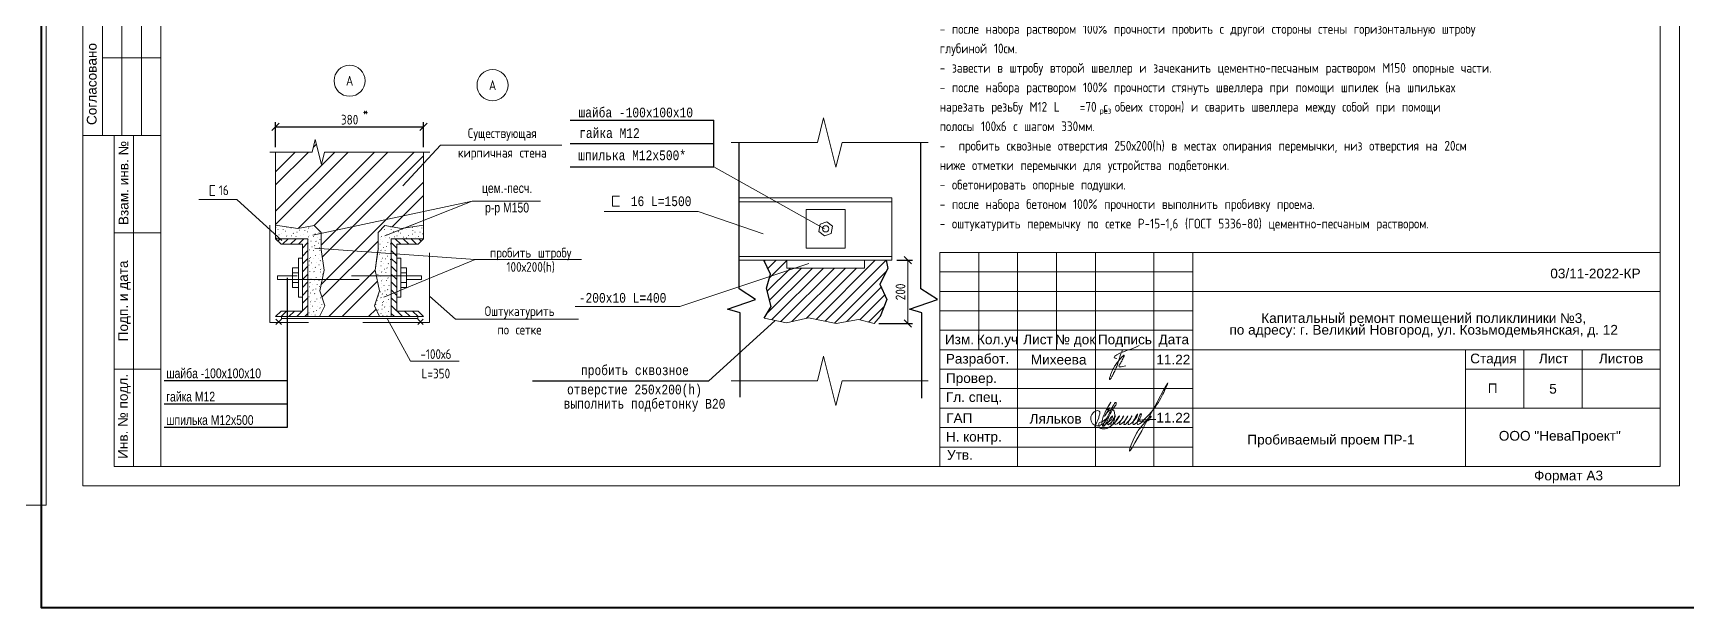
# Model space of a CAD drawing. Header units: metres. Extents: x 14591 to 15202, y 5442 to 5571.
# Drawn here: x 14807.07 to 14849.54, y 5475.38 to 5490.15 of the extents above; entities that cross this region are included whole.
import ezdxf
from ezdxf.enums import TextEntityAlignment as Align

# ---------------------------------------------------------------- set-up
doc = ezdxf.new("R2010")
doc.units = ezdxf.units.M
doc.header["$MEASUREMENT"] = 0
doc.linetypes.add('DGN Style 2', pattern=[3.4986, 2.09916, -1.39944])
doc.linetypes.add('DGN Style 3', pattern=[4.89804, 3.4986, -1.39944])
doc.layers.get('Defpoints').update_dxf_attribs({"lineweight": 0})
for name, color, linetype, lineweight in [('Level 5', 7, 'Continuous', 0), ('Level 50', 7, 'Continuous', 0), ('Level 63', 7, 'Continuous', 0), ('осевые размеры', 7, 'Continuous', 0), ('Оси', 7, 'Continuous', 0), ('Подпись', 7, 'Continuous', 0), ('ЧЕРТЕЖ', 7, 'Continuous', 0)]:
    doc.layers.add(name, color=color, linetype=linetype, lineweight=lineweight)
doc.layers.add('Tonkaya 1', color=7, linetype='Continuous', lineweight=30, true_color=0xb0b0b0)
doc.styles.add('ARIAL', font='arial.ttf')
doc.styles.add('MONOTXT', font='monotxt.shx', dxfattribs={"width": 0.8, "height": 0.5})
doc.styles.add('Style-Arial', font='arial.ttf')
doc.styles.add('Style-txt', font='txt.shx')
doc.dimstyles.new('10', dxfattribs={"dimtxt": 0.531906, "dimasz": 0.39893, "dimexe": 0.265953, "dimexo": 0.265953, "dimgap": 0.265953, "dimtad": 1, "dimdec": 0, "dimlfac": 100, "dimzin": 11, "dimdsep": 46, "dimtxsty": 'Style-Arial', "dimblk": 'TerminatorOpen', "dimcen": 0.09, "dimadec": 1, "dimazin": 3, "dimtfac": 1, "dimtdec": 0, "dimtofl": 0, "dimtmove": 0, "dimatfit": 3, "dimldrblk": 'TerminatorOpen', "dimfxl": 1, "dimfrac": 2, "dimtzin": 11, "dimarcsym": 0})
doc.dimstyles.new('100', dxfattribs={"dimtxt": 0.25, "dimasz": 0.1875, "dimexe": 0.125, "dimexo": 0.125, "dimgap": 0.0625, "dimtad": 1, "dimdec": 0, "dimlfac": 1000, "dimzin": 11, "dimdsep": 46, "dimtxsty": 'Style-txt', "dimblk": 'OBLIQUE', "dimcen": 0.09, "dimadec": 0, "dimazin": 3, "dimtfac": 1, "dimtdec": 0, "dimtmove": 0, "dimatfit": 3, "dimldrblk": 'TerminatorOpen', "dimfxl": 1, "dimfrac": 2, "dimtzin": 11, "dimlwd": 0, "dimlwe": 0, "dimarcsym": 0})

# ---------------------------------------------------------------- blocks, each defined once
blk = doc.blocks.new('*U150')
at = {"layer": 'Level 50', "color": 7, "linetype": 'Continuous', "lineweight": 0}
for p, q in [((-20.487, 14.5), (20.513, 14.5)), ((-20.487, -14.5), (-20.487, 14.5)), ((20.513, 14.5), (20.513, -14.5)), ((20.513, -14.5), (-20.487, -14.5))]:
    blk.add_line(p, q, dxfattribs=at)
at = {"layer": 'Level 50', "color": 7, "linetype": 'Continuous', "lineweight": 13}
for p, q in [((-18.487, 14), (20.013, 14)), ((-18.487, 14), (-18.487, -14)), ((19.013, 14), (19.013, 13.3)), ((20.013, 14), (20.013, -14)), ((19.013, 13.3), (20.013, 13.3)), ((-18.926, -14), (20.013, -14))]:
    blk.add_line(p, q, dxfattribs=at)
at = {"layer": 'Level 63', "color": 7, "linetype": 'Continuous', "lineweight": 13}
for p, q in [((-20.487, 1), (-18.487, 1)), ((-20.487, 1), (-20.487, -5.5)), ((-19.987, 1), (-19.987, -5.5)), ((-19.487, 1), (-19.487, -5.5)), ((-18.987, 1), (-18.987, -5.5)), ((-19.987, 0), (-18.487, 0)), ((-19.987, -1.5), (-18.487, -1.5)), ((-19.987, -3.5), (-18.487, -3.5)), ((-20.487, -5.5), (-18.487, -5.5)), ((-19.687, -5.5), (-18.487, -5.5)), ((-19.187, -14), (-19.187, -5.5)), ((-19.687, -8), (-18.487, -8)), ((1.513, -8.5), (20.013, -8.5)), ((1.513, -8.5), (1.513, -14)), ((2.513, -8.5), (2.513, -11)), ((3.513, -8.5), (3.513, -14)), ((4.513, -8.5), (4.513, -11)), ((5.513, -8.5), (5.513, -14)), ((7.013, -8.5), (7.013, -14)), ((8.013, -8.5), (8.013, -14)), ((8.013, -9.5), (20.013, -9.5)), ((1.513, -10.5), (8.013, -10.5)), ((1.513, -11), (8.013, -11)), ((8.013, -11), (20.013, -11)), ((-19.687, -11.5), (-18.487, -11.5)), ((15.013, -11.5), (20.013, -11.5)), ((8.013, -12.5), (20.013, -12.5))]:
    blk.add_line(p, q, dxfattribs=at)
at = {"layer": 'Level 63', "color": 7, "linetype": 'Continuous', "lineweight": 0}
for p, q in [((1.513, -9), (8.013, -9)), ((1.513, -9.5), (8.013, -9.5)), ((1.513, -10), (8.013, -10)), ((1.513, -11.5), (8.013, -11.5)), ((1.513, -12), (8.013, -12)), ((1.513, -12.5), (8.013, -12.5)), ((1.513, -13), (8.013, -13)), ((1.513, -13.5), (8.013, -13.5))]:
    blk.add_line(p, q, dxfattribs=at)
at = {"layer": 'Level 63', "color": 7, "linetype": 'Continuous', "lineweight": 13, "flags": 128}
for points in [[(-18.487, -14), (-19.687, -14), (-19.687, -5.5)], [(15.013, -11), (15.013, -14)], [(16.513, -11), (16.513, -12.5)], [(18.013, -11), (18.013, -12.5)]]:
    blk.add_lwpolyline(points, dxfattribs=at)
at = {"layer": 'Level 63', "color": 7, "linetype": 'Continuous', "lineweight": 0, "style": 'Style-Arial'}
for s, p in [('Согласовано', (-20.263, -4.173)), ('Взам. инв. №', (-19.445, -6.716)), ('Подп. и дата', (-19.457, -9.745)), ('Инв. № подл.', (-19.462, -12.713))]:
    blk.add_text(s, height=0.25002, rotation=90, dxfattribs=at).set_placement(p, align=Align.MIDDLE_CENTER)
for s, p in [('Изм.', (2.02, -10.735)), ('Кол.уч', (2.997, -10.735)), ('Лист', (4.036, -10.735)), ('№ док', (4.994, -10.735)), ('Подпись', (6.268, -10.735)), ('Дата', (7.524, -10.735)), ('Разработ.', (2.482, -11.231)), ('Стадия', (15.731, -11.225)), ('Лист', (17.276, -11.225)), ('Листов', (19.009, -11.225)), ('Провер.', (2.327, -11.729)), ('Гл. спец.', (2.393, -12.216)), ('ГАП', (2.014, -12.757)), ('Н. контр.', (2.388, -13.235)), ('ООО "НеваПроект"', (17.436, -13.211)), ('Утв.', (2.032, -13.702)), ('Формат А3', (17.66, -14.231))]:
    blk.add_text(s, height=0.25, dxfattribs=at).set_placement(p, align=Align.MIDDLE_CENTER)
blk = doc.blocks.new('формат_А3')
at = {"layer": 'Level 50', "color": 7, "linetype": 'Continuous', "lineweight": 13}
blk.add_blockref('*U150', (20.487, -14.5), dxfattribs=at)
blk = doc.blocks.new('*U260')
at = {"layer": 'Level 5', "color": 7, "linetype": 'Continuous', "lineweight": 0}
for p, q in [((-0.19, 0.53), (-0.29, 0.63)), ((-0.118, 0.6), (-0.218, 0.7)), ((0.023, 0.6), (-0.077, 0.7)), ((0.165, 0.6), (0.065, 0.7)), ((0.248, 0.658), (0.206, 0.7)), ((-0.19, 0.389), (-0.29, 0.489)), ((-0.19, 0.247), (-0.29, 0.347)), ((-0.19, 0.106), (-0.29, 0.206)), ((-0.19, -0.035), (-0.29, 0.065)), ((-0.19, -0.318), (-0.29, -0.218)), ((-0.19, -0.46), (-0.29, -0.36)), ((-0.091, -0.7), (-0.29, -0.501)), ((-0.232, -0.7), (-0.29, -0.642)), ((0.05, -0.7), (-0.05, -0.6)), ((0.192, -0.7), (0.092, -0.6))]:
    blk.add_line(p, q, dxfattribs=at)
at = {"layer": 'Level 5', "color": 7, "linetype": 'Continuous', "lineweight": 13, "extrusion": (0, 0, -1), "flags": 128}
blk.add_lwpolyline([(-0.29, 0.7), (-0.19, 0.6), (0.19, 0.6), (0.19, -0.6), (-0.19, -0.6), (-0.29, -0.7), (0.29, -0.7), (0.29, 0.7), (-0.29, 0.7)], close=True, dxfattribs=at)
at = {"layer": 'Level 5', "color": 7, "linetype": 'Continuous', "lineweight": 0, "extrusion": (0, 0, -1), "flags": 128}
blk.add_lwpolyline([(0.19, -0.177), (0.29, -0.077)], dxfattribs=at)
blk = doc.blocks.new('*U242')
at = {"layer": 'Level 5', "color": 7, "linetype": 'Continuous', "lineweight": 13}
for p, q in [((0.035, 0.035), (-0.035, -0.035)), ((-0.035, 0.035), (0.035, -0.035))]:
    blk.add_line(p, q, dxfattribs=at)
blk = doc.blocks.new('_Oblique')
at = {"color": 0, "linetype": 'ByBlock', "lineweight": -2}
blk.add_line((0.5, 0.5), (-0.5, -0.5), dxfattribs=at)
blk = doc.blocks.new('*D261')
at = {"layer": 'Defpoints', "color": 0, "linetype": 'Continuous', "lineweight": 40, "transparency": 16777216}
for p in [(14817.097, 5487.74), (14813.297, 5487.097), (14817.097, 5487.097)]:
    blk.add_point(p, dxfattribs=at)
at = {"layer": 'ЧЕРТЕЖ', "color": 0, "linetype": 'Continuous', "lineweight": -2, "transparency": 16777216}
for p, q in [((14813.297, 5487.222), (14813.297, 5487.865)), ((14817.097, 5487.222), (14817.097, 5487.865)), ((14813.297, 5487.74), (14817.097, 5487.74))]:
    blk.add_line(p, q, dxfattribs=at)
at = {"layer": 'ЧЕРТЕЖ', "color": 0, "linetype": 'Continuous', "lineweight": -2, "transparency": 16777216, "xscale": 0.1875, "yscale": 0.1875, "zscale": 0.1875, "rotation": 180}
blk.add_blockref('_Oblique', (14813.297, 5487.74), dxfattribs=at)
at = {"layer": 'ЧЕРТЕЖ', "color": 0, "linetype": 'Continuous', "lineweight": -2, "transparency": 16777216, "xscale": 0.1875, "yscale": 0.1875, "zscale": 0.1875}
blk.add_blockref('_Oblique', (14817.097, 5487.74), dxfattribs=at)
at = {"layer": 'ЧЕРТЕЖ', "color": 0, "linetype": 'Continuous', "lineweight": 0, "transparency": 16777216, "insert": (14815.197, 5487.927), "char_height": 0.25, "attachment_point": 5, "style": 'Style-txt'}
blk.add_mtext('\\H1x;\\W0.8;380', dxfattribs=at)
blk = doc.blocks.new('TerminatorOpen')
at = {"color": 0, "linetype": 'ByBlock', "lineweight": -2}
for q in [(-1, 0.5), (-1, 0), (-1, -0.5)]:
    blk.add_line((0, 0), q, dxfattribs=at)
blk = doc.blocks.new('*U46')
at = {"color": 0, "linetype": 'ByBlock', "lineweight": -2}
for p, q in [((2.54, 0), (4.1275, 6.35)), ((4.1275, 6.35), (7.3025, -6.35)), ((2.54, 0), (-5.08, 0)), ((7.3025, -6.35), (8.89, 0)), ((16.51, 0), (8.89, 0))]:
    blk.add_line(p, q, dxfattribs=at)
blk = doc.blocks.new('*D262')
at = {"layer": 'Defpoints', "color": 0, "linetype": 'Continuous', "lineweight": 40, "transparency": 16777216}
for p in [(14829.122, 5484.316), (14828.665, 5482.691), (14829.529, 5482.691)]:
    blk.add_point(p, dxfattribs=at)
at = {"layer": 'осевые размеры', "color": 0, "linetype": 'Continuous', "lineweight": -2, "transparency": 16777216}
for p, q in [((14829.247, 5484.316), (14829.654, 5484.316)), ((14828.79, 5482.691), (14829.654, 5482.691))]:
    blk.add_line(p, q, dxfattribs=at)
at = {"layer": 'осевые размеры', "color": 0, "linetype": 'Continuous', "lineweight": 0, "transparency": 16777216}
blk.add_line((14829.529, 5484.316), (14829.529, 5482.691), dxfattribs=at)
at = {"layer": 'осевые размеры', "color": 0, "linetype": 'Continuous', "lineweight": 0, "transparency": 16777216, "xscale": 0.1875, "yscale": 0.1875, "zscale": 0.1875}
for p, rotation in [((14829.529, 5484.316), 90), ((14829.529, 5482.691), 270)]:
    blk.add_blockref('_Oblique', p, dxfattribs=dict(at, rotation=rotation))
at = {"layer": 'осевые размеры', "color": 0, "linetype": 'Continuous', "lineweight": 0, "transparency": 16777216, "insert": (14829.342, 5483.503), "char_height": 0.25, "attachment_point": 5, "rotation": 90, "style": 'Style-txt'}
blk.add_mtext('\\H1x;\\W0.8;200', dxfattribs=at)
blk = doc.blocks.new('*U43')
at = {"color": 0, "linetype": 'ByBlock', "lineweight": -2}
for points, knots in [([(-0.192, 0.101), (-0.215, 0.109), (-0.261, 0.117), (-0.261, 0.127), (-0.265, 0.22), (0.168, 0.332), (0.382, 0.435)], [0, 0, 0, 0, 0.093914, 0.093914, 0.093914, 1, 1, 1, 1]), ([(-0.049, 0.33), (-0.098, 0.187), (-0.147, 0.043), (-0.195, -0.1), (-0.202, -0.12), (-0.21, -0.14), (-0.219, -0.16), (-0.227, -0.18), (-0.236, -0.199), (-0.246, -0.218), (-0.255, -0.237), (-0.265, -0.257), (-0.275, -0.276), (-0.279, -0.286), (-0.284, -0.295), (-0.289, -0.305), (-0.294, -0.314), (-0.299, -0.324), (-0.304, -0.334), (-0.306, -0.339), (-0.309, -0.344), (-0.312, -0.349), (-0.315, -0.355), (-0.318, -0.361), (-0.321, -0.366), (-0.327, -0.378), (-0.335, -0.39), (-0.342, -0.401), (-0.348, -0.41), (-0.355, -0.419), (-0.362, -0.427), (-0.365, -0.43), (-0.368, -0.432), (-0.371, -0.434), (-0.373, -0.434), (-0.374, -0.434), (-0.375, -0.435), (-0.376, -0.435), (-0.377, -0.435), (-0.377, -0.434), (-0.377, -0.434), (-0.378, -0.434), (-0.378, -0.434), (-0.378, -0.434), (-0.379, -0.434), (-0.379, -0.434), (-0.379, -0.434), (-0.38, -0.434), (-0.38, -0.433), (-0.381, -0.432), (-0.381, -0.43), (-0.382, -0.429), (-0.382, -0.425), (-0.382, -0.422), (-0.382, -0.418), (-0.382, -0.413), (-0.381, -0.407), (-0.38, -0.401), (-0.38, -0.399), (-0.379, -0.398), (-0.379, -0.396), (-0.374, -0.383), (-0.37, -0.369), (-0.365, -0.356), (-0.361, -0.342), (-0.356, -0.328), (-0.351, -0.315), (-0.342, -0.287), (-0.331, -0.26), (-0.32, -0.233), (-0.309, -0.205), (-0.296, -0.178), (-0.282, -0.152), (-0.268, -0.126), (-0.253, -0.1), (-0.236, -0.075), (-0.213, -0.041), (-0.188, -0.007), (-0.162, 0.026), (-0.149, 0.042), (-0.137, 0.058), (-0.123, 0.074), (-0.11, 0.09), (-0.096, 0.106), (-0.083, 0.121), (-0.078, 0.127), (-0.073, 0.132), (-0.068, 0.137), (-0.063, 0.142), (-0.059, 0.147), (-0.054, 0.152), (-0.049, 0.157), (-0.043, 0.162), (-0.038, 0.166), (-0.033, 0.171), (-0.028, 0.176), (-0.023, 0.181), (-0.022, 0.182), (-0.021, 0.183), (-0.02, 0.185), (-0.018, 0.186), (-0.017, 0.187), (-0.016, 0.188), (-0.014, 0.19), (-0.013, 0.19), (-0.012, 0.191), (-0.01, 0.191), (-0.009, 0.19), (-0.008, 0.189), (-0.007, 0.188), (-0.006, 0.188), (-0.006, 0.187), (-0.005, 0.186), (-0.004, 0.185), (-0.004, 0.184), (-0.003, 0.182), (-0.002, 0.18), (-0.003, 0.178), (-0.005, 0.172), (-0.008, 0.165), (-0.011, 0.158), (-0.013, 0.152), (-0.016, 0.145), (-0.019, 0.138), (-0.025, 0.125), (-0.031, 0.112), (-0.037, 0.099), (-0.047, 0.079), (-0.057, 0.059), (-0.068, 0.039), (-0.071, 0.032), (-0.075, 0.026), (-0.079, 0.019), (-0.087, 0.004), (-0.096, -0.011), (-0.104, -0.026), (-0.112, -0.04), (-0.121, -0.055), (-0.13, -0.07), (-0.135, -0.08), (-0.144, -0.094), (-0.136, -0.104), (-0.132, -0.11), (-0.126, -0.113), (-0.12, -0.112), (-0.067, -0.104), (-0.015, -0.095), (0.037, -0.086)], [0, 0, 0, 0, 0.217305, 0.217305, 0.217305, 0.248053, 0.248053, 0.248053, 0.278814, 0.278814, 0.278814, 0.3097, 0.3097, 0.3097, 0.325198, 0.325198, 0.325198, 0.340732, 0.340732, 0.340732, 0.349043, 0.349043, 0.349043, 0.358423, 0.358423, 0.358423, 0.377762, 0.377762, 0.377762, 0.393637, 0.393637, 0.393637, 0.398941, 0.398941, 0.398941, 0.400894, 0.400894, 0.400894, 0.401762, 0.401762, 0.401762, 0.402187, 0.402187, 0.402187, 0.402615, 0.402615, 0.402615, 0.403163, 0.403163, 0.403163, 0.405533, 0.405533, 0.405533, 0.410387, 0.410387, 0.410387, 0.41877, 0.41877, 0.41877, 0.421164, 0.421164, 0.421164, 0.441654, 0.441654, 0.441654, 0.462409, 0.462409, 0.462409, 0.504469, 0.504469, 0.504469, 0.546983, 0.546983, 0.546983, 0.589863, 0.589863, 0.589863, 0.649865, 0.649865, 0.649865, 0.679493, 0.679493, 0.679493, 0.709391, 0.709391, 0.709391, 0.719511, 0.719511, 0.719511, 0.72956, 0.72956, 0.72956, 0.739618, 0.739618, 0.739618, 0.749754, 0.749754, 0.749754, 0.752179, 0.752179, 0.752179, 0.754796, 0.754796, 0.754796, 0.756965, 0.756965, 0.756965, 0.75884, 0.75884, 0.75884, 0.760528, 0.760528, 0.760528, 0.762134, 0.762134, 0.762134, 0.764864, 0.764864, 0.764864, 0.775058, 0.775058, 0.775058, 0.785387, 0.785387, 0.785387, 0.806393, 0.806393, 0.806393, 0.838477, 0.838477, 0.838477, 0.849235, 0.849235, 0.849235, 0.873881, 0.873881, 0.873881, 0.898192, 0.898192, 0.898192, 0.9151, 0.9151, 0.9151, 0.924052, 0.924052, 0.924052, 1, 1, 1, 1])]:
    blk.add_open_spline(points, degree=3, knots=knots, dxfattribs=at)

msp = doc.modelspace()

# ---------------------------------------------------------------- hatches: boundary and pattern name
at = {"linetype": 'Continuous', "lineweight": 0}
h = msp.add_hatch(dxfattribs=at)
h.set_pattern_fill('CONCR3', style=0, pattern_type=2)
h.set_pattern_definition([(348.4973, (14813.274774, 5485.60667), (-3.35607367, 0.65040036), [0.005189, -4.848024]), (111.7443, (14813.287494, 5485.707877), (1.49332103, -3.65785963), [0.007091, -4.838467]), (111.7443, (14813.40804, 5485.42865), (1.49332103, -3.65785963), [0.007087, -4.838472]), (111.7443, (14813.30275, 5485.441365), (1.49332103, -3.65785963), [0.007082, -4.838476]), (320.997, (14813.43645, 5485.549517), (0.2861766, -0.2861766), [0.006515, -3.655963]), (111.7443, (14813.178646, 5485.575637), (1.49332103, -3.65785963), [0.007087, -4.838472]), (111.7443, (14813.204586, 5485.384913), (1.49332103, -3.65785963), [0.00708, -4.838478]), (348.4973, (14813.039364, 5485.532833), (-3.35607367, 0.65040036), [0.005185, -4.848028]), (348.4973, (14813.2798, 5485.775596), (-3.35607367, 0.65040036), [0.005192, -4.848021]), (348.4973, (14813.127664, 5485.512768), (-3.35607367, 0.65040036), [0.005185, -4.848028]), (348.4973, (14813.363466, 5485.521795), (-3.35607367, 0.65040036), [0.005189, -4.848024]), (348.4973, (14813.246065, 5485.494705), (-3.35607367, 0.65040036), [0.005188, -4.848025]), (348.4973, (14813.25911, 5485.345195), (-3.35607367, 0.65040036), [0.005185, -4.848028]), (348.4973, (14813.340386, 5485.66127), (-3.35607367, 0.65040036), [0.005192, -4.848021])])
h.paths.add_polyline_path([(14813.29744702, 5485.22088889), (14813.86594519, 5485.13327692), (14814.29141485, 5485.20760229), (14814.4670055, 5485.03192415), (14814.4670055, 5484.5927288), (14814.54129385, 5484.05893753), (14814.43032036, 5483.5315508), (14814.56155431, 5483.14676257), (14814.42648458, 5482.86665282), (14814.12684702, 5482.86665282), (14814.12684702, 5484.86865282), (14813.29744702, 5484.86865282)])
h = msp.add_hatch(dxfattribs=at)
h.set_pattern_fill('CONCR3', style=0, pattern_type=2)
h.set_pattern_definition([(348.4973, (14817.074774, 5485.254433), (-3.35607367, 0.65040036), [0.00519, -4.848024]), (111.7443, (14817.087494, 5485.35564), (1.49332103, -3.65785963), [0.00709, -4.838467]), (111.7443, (14817.20804, 5485.076415), (1.49332103, -3.65785963), [0.007087, -4.838472]), (111.7443, (14817.10275, 5485.08913), (1.49332103, -3.65785963), [0.007082, -4.838476]), (320.997, (14817.23645, 5485.19728), (0.2861766, -0.2861766), [0.006515, -3.655963]), (111.7443, (14816.978646, 5485.2234), (1.49332103, -3.65785963), [0.007087, -4.838472]), (111.7443, (14817.004586, 5485.032677), (1.49332103, -3.65785963), [0.00708, -4.838478]), (348.4973, (14816.839364, 5485.180597), (-3.35607367, 0.65040036), [0.005185, -4.848028]), (348.4973, (14817.0798, 5485.42336), (-3.35607367, 0.65040036), [0.005192, -4.84802]), (348.4973, (14816.927664, 5485.160532), (-3.35607367, 0.65040036), [0.005185, -4.848028]), (348.4973, (14817.163466, 5485.16956), (-3.35607367, 0.65040036), [0.00519, -4.848024]), (348.4973, (14817.046065, 5485.14247), (-3.35607367, 0.65040036), [0.005188, -4.848025]), (348.4973, (14817.05911, 5484.99296), (-3.35607367, 0.65040036), [0.005185, -4.848028]), (348.4973, (14817.140386, 5485.309035), (-3.35607367, 0.65040036), [0.005192, -4.84802])])
h.paths.add_polyline_path([(14817.09744702, 5484.86865282), (14817.09744702, 5485.22088889), (14816.52894884, 5485.13327692), (14816.10347919, 5485.20760229), (14815.92788854, 5485.03192415), (14815.92788854, 5484.5927288), (14815.85360019, 5484.05893753), (14815.96457368, 5483.5315508), (14815.83333973, 5483.14676257), (14815.96840946, 5482.86665282), (14816.26804702, 5482.86665282), (14816.26804702, 5484.86865282)])
h = msp.add_hatch(dxfattribs=at)
h.set_pattern_fill('HATCH', style=0, pattern_type=2)
h.set_pattern_definition([(45, (14827.34147, 5483.24447), (-0.141421, 0.141421), [])])
h.paths.add_polyline_path([(14826.0199653, 5483.12602922), (14825.84427597, 5482.83049438), (14826.41413395, 5482.71125517), (14826.98303262, 5482.83499041), (14827.69099843, 5482.6910841), (14828.26894762, 5482.79193942), (14828.66544764, 5482.6910841), (14828.82270458, 5482.8671305), (14828.9941096, 5483.30828996), (14828.81413324, 5483.70233583), (14829.01981817, 5484.1006638), (14828.97912513, 5484.31575863), (14828.42236917, 5484.31575863), (14828.42236917, 5484.11575863), (14826.42236917, 5484.11575863), (14826.42236917, 5484.31575863), (14825.83770293, 5484.31575863), (14826.00662875, 5483.95450829), (14825.89998288, 5483.59716862), (14826.00752613, 5483.17487455)])
at = {"layer": 'ЧЕРТЕЖ', "linetype": 'Continuous', "lineweight": 0}
h = msp.add_hatch(dxfattribs=at)
h.set_pattern_fill('ANSI32', style=0, pattern_type=2)
h.set_pattern_definition([(45, (14815.32626, 5486.2446), (-0.50912, -1.52735), []), (45, (14815.15655, 5486.4143), (-0.50912, -1.52735), [])])
h.paths.add_polyline_path([(14815.96840946, 5482.86665282), (14815.83333973, 5483.14676257), (14815.96457368, 5483.5315508), (14815.85360019, 5484.05893753), (14815.91683466, 5484.51330223), (14815.92788854, 5484.5927288), (14815.92788854, 5485.03192415), (14816.10347919, 5485.20760229), (14816.52894884, 5485.13327692), (14816.61418804, 5485.14641324), (14817.09744702, 5485.33780804), (14817.09744702, 5485.58459632), (14817.09744702, 5487.09683624), (14814.55381603, 5487.09683624), (14814.47444103, 5486.77933624), (14814.31569103, 5487.41433624), (14814.23631603, 5487.09683624), (14813.29744702, 5487.09683624), (14813.29744702, 5485.22088889), (14813.86594519, 5485.13327692), (14814.29141485, 5485.20760229), (14814.4670055, 5485.03192415), (14814.4670055, 5484.5927288), (14814.54129385, 5484.05893753), (14814.43032036, 5483.5315508), (14814.56155431, 5483.14676257), (14814.42648458, 5482.86665282)])

# ---------------------------------------------------------------- linework, layer by layer
for p, q in [((14820.86232234, 5487.91490705), (14824.54616385, 5487.91490705)), ((14824.54616385, 5486.71490705), (14824.54616385, 5487.91490705)), ((14820.86232234, 5487.31490705), (14824.54616385, 5487.31490705)), ((14825.19833824, 5483.58475866), (14825.19833824, 5487.34308892)), ((14829.86864412, 5483.58475866), (14829.86864412, 5487.34308892)), ((14820.86232234, 5486.71490705), (14824.54616385, 5486.71490705)), ((14829.86864412, 5486.71575863), (14829.86864412, 5486.91575863)), ((14813.60023955, 5480.02582268), (14813.60023955, 5483.8658606)), ((14825.62068117, 5483.31160496), (14825.19833824, 5483.58475866)), ((14830.29098705, 5483.31160496), (14829.86864412, 5483.58475866)), ((14824.90021559, 5483.06328533), (14825.62068117, 5483.31160496)), ((14829.57052147, 5483.06328533), (14830.29098705, 5483.31160496)), ((14825.22318339, 5482.96395783), (14824.90021559, 5483.06328533)), ((14825.22318339, 5480.79426872), (14825.22318339, 5482.96395783)), ((14829.89348927, 5482.96395783), (14829.57052147, 5483.06328533)), ((14829.89348927, 5480.77367743), (14829.89348927, 5482.96395783)), ((14810.43170791, 5481.22582268), (14813.60023955, 5481.22582268)), ((14824.41635529, 5481.20918905), (14819.89650134, 5481.20918905)), ((14810.43170791, 5480.62582268), (14813.60023955, 5480.62582268)), ((14810.43170791, 5480.02582268), (14813.60023955, 5480.02582268))]:
    msp.add_line(p, q)
at = {"color": 7, "linetype": 'Continuous', "lineweight": 0}
for p, q in [((14813.29744702, 5487.09683624), (14813.29744702, 5484.86865282)), ((14817.09744702, 5487.09683624), (14817.09744702, 5484.86865282)), ((14826.44748631, 5487.34308892), (14824.99596384, 5487.34308892)), ((14828.60648631, 5487.34308892), (14830.05800878, 5487.34308892)), ((14824.54616385, 5486.71490705), (14827.39042746, 5485.1217889)), ((14818.34695486, 5485.83267584), (14814.24915516, 5484.95896103)), ((14818.41994226, 5484.33440435), (14814.30833918, 5484.6282619)), ((14824.41635529, 5481.20918905), (14826.12920496, 5482.77087477)), ((14826.44748631, 5481.21956121), (14824.99596384, 5481.21956121)), ((14828.60648631, 5481.21956121), (14830.05800878, 5481.21956121))]:
    msp.add_line(p, q, dxfattribs=at)
at = {"color": 7, "linetype": 'Continuous', "lineweight": 13}
for p, q in [((14822.12753053, 5485.95876436), (14821.94693393, 5485.95876436)), ((14821.94693393, 5485.95876436), (14821.94693393, 5485.70929186)), ((14821.94693393, 5485.70929186), (14822.12753053, 5485.70929186)), ((14825.19833824, 5485.91575863), (14829.12236917, 5485.91575863)), ((14825.19833824, 5485.81575863), (14829.12236917, 5485.81575863)), ((14829.12236917, 5485.91575863), (14829.12236917, 5484.31575863)), ((14825.19833824, 5484.41575863), (14829.12236917, 5484.41575863)), ((14825.19833824, 5484.31575863), (14829.12236917, 5484.31575863)), ((14813.29744702, 5482.86665282), (14817.09744702, 5482.86665282))]:
    msp.add_line(p, q, dxfattribs=at)
at = {"color": 7, "linetype": 'Continuous', "lineweight": 13, "flags": 128}
msp.add_lwpolyline([(14811.7338592, 5486.23413059), (14811.61976402, 5486.23413059), (14811.61976402, 5485.98264538), (14811.73845965, 5485.98264538)], dxfattribs=at)
at = {"color": 7, "linetype": 'Continuous', "lineweight": 0, "flags": 128}
for points in [[(14811.32487963, 5485.87485537), (14812.30358302, 5485.87485537), (14813.45882234, 5484.82188021)], [(14820.09970759, 5485.83267584), (14818.34695486, 5485.83267584), (14816.10572168, 5484.94503505)], [(14821.73128003, 5485.57085164), (14824.14605106, 5485.57085164), (14825.81858113, 5484.99507665)], [(14813.29744702, 5485.22088889), (14813.86594519, 5485.13327692), (14814.29141485, 5485.20760229), (14814.4670055, 5485.03192415), (14814.4670055, 5484.5927288), (14814.54129385, 5484.05893753), (14814.43032036, 5483.5315508), (14814.56155431, 5483.14676257), (14814.42648458, 5482.86665282)], [(14817.09744702, 5485.22088889), (14816.52894884, 5485.13327692), (14816.10347919, 5485.20760229), (14815.92788854, 5485.03192415), (14815.92788854, 5484.5927288), (14815.85360019, 5484.05893753), (14815.96457368, 5483.5315508), (14815.83333973, 5483.14676257), (14815.96840946, 5482.86665282)], [(14821.15170364, 5484.33440435), (14818.41994226, 5484.33440435), (14816.07598235, 5483.36565076)], [(14820.9903403, 5483.13078001), (14823.67815473, 5483.13078001), (14826.99332855, 5484.23391411)], [(14825.84427597, 5482.83049438), (14826.41413395, 5482.71125517), (14826.98303262, 5482.83499041), (14827.69099843, 5482.6910841), (14828.26894762, 5482.79193942), (14828.66544764, 5482.6910841), (14828.82270458, 5482.8671305)]]:
    msp.add_lwpolyline(points, dxfattribs=at)
at = {"color": 7, "linetype": 'Continuous', "lineweight": 13, "flags": 128}
for points in [[(14827.92236917, 5485.62360714), (14826.92236917, 5485.62360714), (14826.92236917, 5484.62360714), (14827.92236917, 5484.62360714), (14827.92236917, 5485.62360714)], [(14827.39286526, 5484.94100296), (14827.24947736, 5485.05785619), (14827.27898127, 5485.24046037), (14827.45187309, 5485.30621132), (14827.59526099, 5485.18935809), (14827.56575708, 5485.00675391), (14827.39286526, 5484.94100296)], [(14828.42236917, 5484.31575863), (14826.42236917, 5484.31575863), (14826.42236917, 5484.11575863), (14828.42236917, 5484.11575863), (14828.42236917, 5484.31575863)]]:
    msp.add_lwpolyline(points, close=True, dxfattribs=at)
at = {"color": 7, "linetype": 'Continuous', "lineweight": 0, "flags": 128}
for points in [[(14813.29744702, 5485.22088889), (14813.86594519, 5485.13327692), (14814.29141485, 5485.20760229), (14814.4670055, 5485.03192415), (14814.4670055, 5484.5927288), (14814.54129385, 5484.05893753), (14814.43032036, 5483.5315508), (14814.56155431, 5483.14676257), (14814.42648458, 5482.86665282), (14814.12684702, 5482.86665282), (14814.12684702, 5484.86865282), (14813.29744702, 5484.86865282), (14813.29744702, 5485.22088889)], [(14817.09744702, 5484.86865282), (14817.09744702, 5485.22088889), (14816.52894884, 5485.13327692), (14816.10347919, 5485.20760229), (14815.92788854, 5485.03192415), (14815.92788854, 5484.5927288), (14815.85360019, 5484.05893753), (14815.96457368, 5483.5315508), (14815.83333973, 5483.14676257), (14815.96840946, 5482.86665282), (14816.26804702, 5482.86665282), (14816.26804702, 5484.86865282), (14817.09744702, 5484.86865282)], [(14826.0199653, 5483.12602922), (14825.84427597, 5482.83049438), (14826.41413395, 5482.71125517), (14826.98303262, 5482.83499041), (14827.69099843, 5482.6910841), (14828.26894762, 5482.79193942), (14828.66544764, 5482.6910841), (14828.82270458, 5482.8671305), (14828.9941096, 5483.30828996), (14828.81413324, 5483.70233583), (14829.01981817, 5484.1006638), (14828.97912513, 5484.31575863), (14828.42236917, 5484.31575863), (14828.42236917, 5484.11575863), (14826.42236917, 5484.11575863), (14826.42236917, 5484.31575863), (14825.83770293, 5484.31575863), (14826.00662875, 5483.95450829), (14825.89998288, 5483.59716862), (14826.00752613, 5483.17487455), (14826.0199653, 5483.12602922)]]:
    msp.add_lwpolyline(points, close=True, dxfattribs=at)
at = {"flags": 128}
for points in [[(14825.84427597, 5482.83049438), (14826.0199653, 5483.12602922), (14825.89998288, 5483.59716862), (14826.00662875, 5483.95450829), (14825.83770293, 5484.31575863)], [(14828.97912513, 5484.31575863), (14829.01981817, 5484.1006638), (14828.81413324, 5483.70233583), (14828.9941096, 5483.30828996), (14828.82270458, 5482.8671305)]]:
    msp.add_lwpolyline(points, dxfattribs=at)
at = {"color": 7, "linetype": 'Continuous', "lineweight": 0}
for centre in [(14815.19744702, 5488.92777313), (14818.86886172, 5488.81371883)]:
    msp.add_circle(centre, 0.4, dxfattribs=at)
at = {"color": 7, "linetype": 'Continuous', "lineweight": 13}
msp.add_circle((14827.42236917, 5485.12360714), 0.08, dxfattribs=at)
at = {"color": 5, "linetype": 'Continuous', "lineweight": 0}
msp.add_spline([(14834.3307837, 5480.03576517), (14834.43344911, 5480.27058298), (14834.45863246, 5480.36456854), (14834.45863246, 5480.41777246), (14834.42740513, 5480.44899979), (14834.37812486, 5480.44899979), (14834.30077859, 5480.4043439), (14834.24602607, 5480.33455558), (14834.2315744, 5480.29416724), (14834.2315744, 5480.22555064), (14834.24862189, 5480.16192854), (14834.29145877, 5480.10123089), (14834.34072073, 5480.07278949), (14834.40748335, 5480.06164637), (14834.4755355, 5480.07988089), (14834.53401161, 5480.10647701), (14834.57411865, 5480.13747679), (14834.64548243, 5480.26108248), (14834.71167634, 5480.39714598), (14834.76540181, 5480.50757376), (14834.82163124, 5480.60496599), (14834.85884471, 5480.65712691), (14834.87620877, 5480.66177959), (14834.88290226, 5480.63679915), (14834.87189022, 5480.59570165), (14834.83941738, 5480.55086145), (14834.64819039, 5480.18243083), (14834.58742239, 5480.07717757), (14834.54190808, 5480.05089987), (14834.52973468, 5480.07198481), (14834.52408136, 5480.0930833), (14834.51658924, 5480.16855399), (14834.54971289, 5480.29217312), (14834.64455497, 5480.49886621), (14834.74281713, 5480.66906127), (14834.64576342, 5480.47174845), (14834.70890584, 5480.52734155), (14834.58013362, 5480.30430152), (14834.68088399, 5480.43482569), (14834.755055, 5480.47764834), (14834.81130085, 5480.46257731), (14834.83809946, 5480.40244876), (14834.84600982, 5480.30552825), (14834.7752307, 5480.08270826), (14834.68746347, 5480.01841948), (14834.62290447, 5479.99148621), (14834.52369949, 5479.98773411), (14834.454921, 5480.01689521), (14834.44240614, 5480.03857159), (14834.43484984, 5480.0891862), (14834.44861774, 5480.14056869), (14834.52433324, 5480.16815297), (14834.67723561, 5480.30512635), (14834.5617418, 5480.07789786), (14834.62120004, 5480.1122261), (14834.77543737, 5480.26646343), (14834.78755643, 5480.31169236), (14834.6623891, 5480.09489619), (14834.79535444, 5480.19588175), (14834.86371162, 5480.31879147), (14834.74635689, 5480.08576363), (14834.90822395, 5480.21336091), (14834.96668166, 5480.31879147), (14834.84347567, 5480.1012136), (14835.00958656, 5480.20722051), (14835.07606482, 5480.31879147), (14834.96627102, 5480.09894059), (14835.13614364, 5480.23543543), (14835.18365476, 5480.31879147), (14835.08203823, 5480.10214075), (14835.27962976, 5480.29418221), (14835.28449997, 5480.30639793), (14835.18603173, 5480.1140895), (14835.43019023, 5480.34105038), (14835.43285545, 5480.35099711), (14835.30877165, 5480.11053565), (14835.527842, 5480.34114248), (14835.527842, 5480.37008754), (14835.41863311, 5480.12225063), (14835.71888794, 5480.34710718), (14836.06294672, 5480.8401844), (14836.19790171, 5481.13070477), (14835.22040173, 5479.43762515), (14835.4035143, 5479.86960578), (14835.62824939, 5480.16019762), (14835.78139144, 5480.31333967), (14835.72577397, 5480.21700739), (14835.45570868, 5480.1846376), (14835.89840783, 5480.22720156)], degree=3, dxfattribs=at)
at = {"color": 1, "linetype": 'Continuous', "lineweight": 40}
msp.add_3dface([(14807.28302972, 5511.97408641), (14850.71150262, 5511.97408641), (14850.71150262, 5475.38287375), (14807.28302972, 5475.38287375)], dxfattribs=at)
at = {"layer": 'Level 5', "color": 7, "linetype": 'Continuous', "lineweight": 0}
msp.add_line((14816.80744702, 5482.86665282), (14817.09744702, 5482.86665282), dxfattribs=at)
at = {"layer": 'Level 63', "color": 5, "linetype": 'Continuous', "lineweight": 13, "flags": 128}
msp.add_lwpolyline([(14765.24601583, 5508.33962984), (14807.40130168, 5508.33962984), (14807.40130168, 5478.02451632), (14765.24601583, 5478.02451632), (14765.24601583, 5508.33962984)], close=True, dxfattribs=at)
at = {"layer": 'ЧЕРТЕЖ', "color": 7, "linetype": 'Continuous', "lineweight": 13}
for p, q in [((14813.73384702, 5484.11765282), (14813.88384702, 5484.11765282)), ((14816.66104702, 5484.11765282), (14816.51104702, 5484.11765282))]:
    msp.add_line(p, q, dxfattribs=at)
at = {"layer": 'ЧЕРТЕЖ', "color": 7, "linetype": 'Continuous', "lineweight": 0, "flags": 128}
for points in [[(14813.14588901, 5487.09683624), (14814.23631603, 5487.09683624), (14814.31569103, 5487.41433624), (14814.47444103, 5486.77933624), (14814.55381603, 5487.09683624), (14817.25520914, 5487.09683624)], [(14820.64450491, 5487.27693067), (14817.53035492, 5487.27693067), (14816.56734468, 5486.22581585)], [(14821.07438881, 5482.8054401), (14817.91921936, 5482.8054401), (14817.24744702, 5483.39632323)], [(14818.00807087, 5481.72593003), (14816.76045046, 5481.72593003), (14816.16555057, 5482.8225844)]]:
    msp.add_lwpolyline(points, dxfattribs=at)
msp.add_lwpolyline([(14815.96840946, 5482.86665282), (14815.83333973, 5483.14676257), (14815.96457368, 5483.5315508), (14815.85360019, 5484.05893753), (14815.91683466, 5484.51330223), (14815.92788854, 5484.5927288), (14815.92788854, 5485.03192415), (14816.10347919, 5485.20760229), (14816.52894884, 5485.13327692), (14816.61418804, 5485.14641324), (14817.09744702, 5485.33780804), (14817.09744702, 5485.58459632), (14817.09744702, 5487.09683624), (14814.55381603, 5487.09683624), (14814.47444103, 5486.77933624), (14814.31569103, 5487.41433624), (14814.23631603, 5487.09683624), (14813.29744702, 5487.09683624), (14813.29744702, 5485.22088889), (14813.86594519, 5485.13327692), (14814.29141485, 5485.20760229), (14814.4670055, 5485.03192415), (14814.4670055, 5484.5927288), (14814.54129385, 5484.05893753), (14814.43032036, 5483.5315508), (14814.56155431, 5483.14676257), (14814.42648458, 5482.86665282), (14815.96840946, 5482.86665282)], close=True, dxfattribs=at)
at = {"layer": 'ЧЕРТЕЖ', "color": 7, "linetype": 'DGN Style 3', "lineweight": 13, "flags": 128}
msp.add_lwpolyline([(14813.14744702, 5485.22088889), (14813.14744702, 5482.71665282), (14817.24744702, 5482.71665282), (14817.24744702, 5485.22088889)], dxfattribs=at)
at = {"layer": 'ЧЕРТЕЖ', "color": 7, "linetype": 'Continuous', "lineweight": 13, "flags": 128}
for points in [[(14813.73384702, 5483.61765282), (14813.88384702, 5483.61765282), (14813.88384702, 5484.11765282), (14813.73384702, 5484.11765282), (14813.73384702, 5483.61765282)], [(14813.73384702, 5483.74265282), (14813.73384702, 5483.99265282), (14813.88384702, 5483.99265282), (14813.88384702, 5483.74265282), (14813.73384702, 5483.74265282)], [(14813.88384702, 5483.36765282), (14813.98384702, 5483.36765282), (14813.98384702, 5484.36765282), (14813.88384702, 5484.36765282), (14813.88384702, 5483.36765282)], [(14816.51104702, 5483.36765282), (14816.41104702, 5483.36765282), (14816.41104702, 5484.36765282), (14816.51104702, 5484.36765282), (14816.51104702, 5483.36765282)], [(14816.66104702, 5483.61765282), (14816.51104702, 5483.61765282), (14816.51104702, 5484.11765282), (14816.66104702, 5484.11765282), (14816.66104702, 5483.61765282)], [(14816.66104702, 5483.74265282), (14816.66104702, 5483.99265282), (14816.51104702, 5483.99265282), (14816.51104702, 5483.74265282), (14816.66104702, 5483.74265282)], [(14813.34744702, 5483.81765282), (14813.73384702, 5483.81765282), (14813.73384702, 5483.91765282), (14813.34744702, 5483.91765282), (14813.34744702, 5483.81765282)], [(14817.04744702, 5483.81765282), (14816.66104702, 5483.81765282), (14816.66104702, 5483.91765282), (14817.04744702, 5483.91765282), (14817.04744702, 5483.81765282)], [(14813.44744702, 5482.81665282), (14816.94744702, 5482.81665282), (14816.94744702, 5482.86665282), (14813.44744702, 5482.86665282), (14813.44744702, 5482.81665282)]]:
    msp.add_lwpolyline(points, close=True, dxfattribs=at)
at = {"layer": 'ЧЕРТЕЖ', "color": 7, "linetype": 'DGN Style 2', "lineweight": 0, "flags": 128}
msp.add_lwpolyline([(14813.34744702, 5483.81765282), (14817.04744702, 5483.81765282), (14817.04744702, 5483.91765282), (14813.34744702, 5483.91765282), (14813.34744702, 5483.81765282)], close=True, dxfattribs=at)

# ---------------------------------------------------------------- block references
at = {"layer": 'Level 5', "color": 7, "linetype": 'Continuous', "lineweight": 13, "extrusion": (0, 0, -1)}
for name, p, xscale, yscale, zscale in [('*U260', (-14813.71220631, 5483.86761053), 1.43, 1.43, 1.43), ('*U242', (-14817.0182196, 5482.73176199), 2, 2, 2)]:
    msp.add_blockref(name, p, dxfattribs=dict(at, xscale=xscale, yscale=yscale, zscale=zscale))
at = {"layer": 'Level 5', "color": 7, "linetype": 'Continuous', "lineweight": 13}
for name, p, xscale, yscale, zscale in [('*U260', (14816.68268773, 5483.86761053), 1.43, 1.43, 1.43), ('*U242', (14813.37667444, 5482.73176199), 2, 2, 2)]:
    msp.add_blockref(name, p, dxfattribs=dict(at, xscale=xscale, yscale=yscale, zscale=zscale))
at = {"layer": 'Level 50', "color": 7, "linetype": 'Continuous', "lineweight": 13}
msp.add_blockref('формат_А3', (14808.35118139, 5507.51676466), dxfattribs=at)
at = {"layer": 'Tonkaya 1', "color": 7, "linetype": 'Continuous', "lineweight": 0, "xscale": 0.1, "yscale": 0.1, "zscale": 0.1, "rotation": 180}
for p in [(14828.09848631, 5487.34308892), (14828.09848631, 5481.21956121)]:
    msp.add_blockref('*U46', p, dxfattribs=at)
at = {"layer": 'Подпись', "color": 5, "linetype": 'Continuous', "lineweight": 0}
msp.add_blockref('*U43', (14835.09110942, 5481.68706101), dxfattribs=at)

# ---------------------------------------------------------------- texts
at = {"color": 7, "linetype": 'Continuous', "lineweight": 13, "style": 'MONOTXT', "width": 0.8}
for s, p in [('гайка М12', (14821.09054254, 5487.45755277)), ('шпилька М12х500*', (14821.06751477, 5486.88679483)), ('-200х10 L=400', (14821.08135656, 5483.22533436))]:
    msp.add_text(s, height=0.25, dxfattribs=at).set_placement(p)
at = {"color": 7, "linetype": 'Continuous', "lineweight": 13, "style": 'Style-txt', "width": 0.8}
msp.add_text('16', height=0.25, dxfattribs=at).set_placement((14811.9657712, 5486.11340896), align=Align.MIDDLE_CENTER)
at = {"color": 7, "linetype": 'Continuous', "lineweight": 13, "style": 'MONOTXT', "width": 0.8}
for s, p in [('16 L=1500', (14823.97588532, 5485.70676439)), ('выполнить подбетонку В20', (14824.84753384, 5480.50418081))]:
    msp.add_text(s, height=0.25, dxfattribs=at).set_placement(p, align=Align.RIGHT)
at = {"color": 7, "linetype": 'Continuous', "lineweight": 0, "style": 'Style-Arial'}
msp.add_text('03/11-2022-КР', height=0.25, dxfattribs=at).set_placement((14846.02958058, 5484.10070839), align=Align.TOP_LEFT)
at = {"color": 18, "linetype": 'Continuous', "lineweight": 13, "true_color": 0x000000, "style": 'ARIAL'}
for s, p in [('11.22', (14836.34923543, 5481.8894083)), ('П', (14844.54953857, 5481.15135586)), ('11.22', (14836.34923543, 5480.39598241))]:
    msp.add_text(s, height=0.25, dxfattribs=at).set_placement(p, align=Align.TOP_CENTER)
at = {"color": 7, "lineweight": 13, "style": 'Style-Arial'}
for s, p in [('5', (14846.00226125, 5481.13870148)), ('Ляльков', (14832.65780588, 5480.36940508))]:
    msp.add_text(s, height=0.25, dxfattribs=at).set_placement(p, align=Align.TOP_LEFT)
at = {"color": 7, "linetype": 'Continuous', "lineweight": 13, "char_height": 0.25}
for s, insert, attachment_point, line_spacing_factor, style in [('\\H1x;\\W0.8;шайба -100х100х10', (14821.07433105, 5487.98272427), 7, 0.6, 'MONOTXT'), ('\\Ftxt;\\H1x;\\W0.8;цем.-песч.\\Pр-р М150', (14819.24069686, 5485.88051028), 5, 1.2, 'MONOTXT'), ('\\H1x;\\W0.8;пробить штробу\\P100х200(h)', (14819.84678409, 5484.31462256), 5, 0.88, 'Style-txt'), ('\\Ftxt;\\H1x;\\W0.8;шайба -100х100х10', (14810.48781616, 5481.40883293), 4, 0.6, 'MONOTXT'), ('\\H1x;\\W0.8;пробить сквозное', (14823.90907139, 5481.28584196), 9, 0.6, 'MONOTXT'), ('\\H1x;\\W0.8;отверстие 250х200(h)', (14824.24294467, 5480.79090611), 9, 0.6, 'MONOTXT'), ('\\Ftxt;\\H1x;\\W0.8;гайка М12', (14810.48769921, 5480.81026937), 4, 0.6, 'MONOTXT'), ('\\Ftxt;\\H1x;\\W0.8;шпилька М12х500', (14810.48637892, 5480.20835374), 4, 0.6, 'MONOTXT')]:
    msp.add_mtext(s, dxfattribs=dict(at, insert=insert, attachment_point=attachment_point, line_spacing_factor=line_spacing_factor, style=style))
at = {"linetype": 'Continuous', "lineweight": 0, "insert": (14842.77807417, 5482.64183101), "char_height": 0.25, "attachment_point": 5, "line_spacing_factor": 0.72, "style": 'Style-Arial'}
msp.add_mtext('Капитальный ремонт помещений поликлиники №3, \\Pпо адресу: г. Великий Новгород, ул. Козьмодемьянская, д. 12', dxfattribs=at)
at = {"layer": 'Оси', "color": 7, "linetype": 'Continuous', "lineweight": 13, "style": 'Style-Arial'}
msp.add_text('Михеева', height=0.25, dxfattribs=at).set_placement((14833.40429902, 5481.76248262), align=Align.MIDDLE_CENTER)
at = {"layer": 'ЧЕРТЕЖ', "color": 7, "linetype": 'Continuous', "lineweight": 13, "style": 'Style-txt', "width": 0.8}
for p in [(14815.19744702, 5488.92777313), (14818.86886172, 5488.81371883)]:
    msp.add_text('А', height=0.25, dxfattribs=at).set_placement(p, align=Align.MIDDLE_CENTER)
msp.add_text('*', height=0.25, rotation=180, dxfattribs=at).set_placement((14815.60683974, 5488.08705442), align=Align.MIDDLE_CENTER)
at = {"layer": 'ЧЕРТЕЖ', "color": 7, "linetype": 'Continuous', "lineweight": 13, "style": 'Style-txt'}
msp.add_text('рез', height=0.15, dxfattribs=at).set_placement((14834.45400246, 5488.23162075), align=Align.TOP_LEFT)
at = {"layer": 'ЧЕРТЕЖ', "color": 7, "linetype": 'Continuous', "lineweight": 13}
for s, insert, char_height, attachment_point, line_spacing_factor, style in [('\\H1x;\\W0.8;Работы по устройству пробиваемого проема вести в следующей последовательности:\\P- установить временные деревянные стойки из бруса 150х150 по 3шт с каждой стороны проема.\\PСтойки устанавливать на лежнях.\\P- пробить с одной стороны стены горизонтальную штробу глубиной 10см.\\P- завести в штробу швеллер и зачеканить цементно-песчаным раствором М150 опорные части.\\P- после набора раствором 100% прочности пробить с другой стороны стены горизонтальную штробу\\Pглубиной 10см.\\P- завести в штробу второй швеллер и зачеканить цементно-песчаным раствором М150 опорные части.\\P- после набора раствором 100% прочности стянуть швеллера при помощи шпилек (на шпильках\\Pнарезать резьбу М12 L   =70 c обеих сторон) и сварить швеллера между собой при помощи\\Pполосы 100х6 с шагом 330мм.\\P-  пробить сквозные отверстия 250х200(h) в местах опирания перемычки, низ отверстия на 20см\\Pниже отметки перемычки для устройства подбетонки.\\P- обетонировать опорные подушки.\\P- после набора бетоном 100% прочности выполнить пробивку проема.\\P- оштукатурить перемычку по сетке Р-15-1,6 (ГОСТ 5336-80) цементно-песчаным раствором.', (14830.35118139, 5488.97392), 0.25, 4, 1.2, 'Style-txt'), ('\\H1x;\\W0.8;Существующая\\Pкирпичная стена\\P', (14819.11878299, 5487.29602238), 0.25, 5, 1.2, 'Style-txt'), ('\\H1x;\\W0.799999;Оштукатурить\\Pпо сетке', (14819.56093082, 5482.77019823), 0.2500002, 5, 1.14, 'Style-txt'), ('\\H1x;\\W0.8;-100х6\\PL=350', (14817.4129087, 5481.65503092), 0.25, 5, 1.2, 'Style-txt'), ('Пробиваемый проем ПР-1', (14840.39825396, 5479.66956138), 0.25, 5, 1.14, 'Style-Arial')]:
    msp.add_mtext(s, dxfattribs=dict(at, insert=insert, char_height=char_height, attachment_point=attachment_point, line_spacing_factor=line_spacing_factor, style=style))

# ---------------------------------------------------------------- dimensions: what is measured, and where the dimension line sits
at = {"layer": 'осевые размеры', "color": 7, "linetype": 'Continuous', "lineweight": 0}
dim = msp.add_linear_dim(base=(14829.52919341, 5482.6910841), p1=(14829.12236917, 5484.31575863), p2=(14828.66544764, 5482.6910841), angle=270, text='\\H1x;\\W0.8;200', dimstyle='100', override={"dimlfac": 100, "dimtofl": 0, "dimfrac": 0, "dimlwe": 65534}, dxfattribs=at)
dim.commit()
dim.dimension.update_dxf_attribs({"geometry": '*D262', "text_midpoint": (14829.34169341, 5483.50342137)})
at = {"layer": 'ЧЕРТЕЖ', "color": 7, "linetype": 'Continuous', "lineweight": 0}
dim = msp.add_linear_dim(base=(14817.09744702, 5487.73980673), p1=(14813.29744702, 5487.09683624), p2=(14817.09744702, 5487.09683624), text='\\H1x;\\W0.8;380', dimstyle='10', override={"dimtxt": 0.25, "dimasz": 0.1875, "dimexe": 0.125, "dimexo": 0.125, "dimgap": 0.0625, "dimtxsty": 'Style-txt', "dimblk": 'Oblique', "dimfrac": 0}, dxfattribs=at)
dim.commit()
dim.dimension.update_dxf_attribs({"geometry": '*D261', "text_midpoint": (14815.19744702, 5487.92730673)})

doc.saveas('drawing.dxf')
